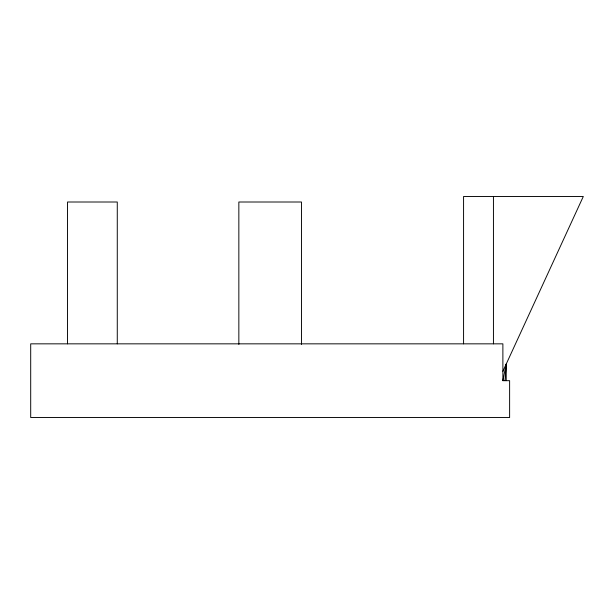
<?xml version="1.0" encoding="UTF-8"?>
<svg xmlns="http://www.w3.org/2000/svg" width="614" height="614" viewBox="0 0 614 614"><rect width="100%" height="100%" fill="white"/><g stroke="black" fill="none" stroke-linecap="round" stroke-linejoin="round"><path stroke-width="0.92" d="M505.023 380.68L506.212 364.064L502.881 380.68L509.62 380.68L509.62 417.52L30.7 417.52L30.7 343.84L502.881 343.84L502.881 380.68M502.881 371.309L583.3 196.48L463.57 196.48L463.57 343.84M506.212 364.064L506.212 380.68M493.441 196.48L493.441 343.84M301.474 344.37L301.474 202.006L238.846 202.006L238.846 344.37M117.274 343.84L117.274 202.006L67.54 202.006L67.54 343.84"/></g></svg>
